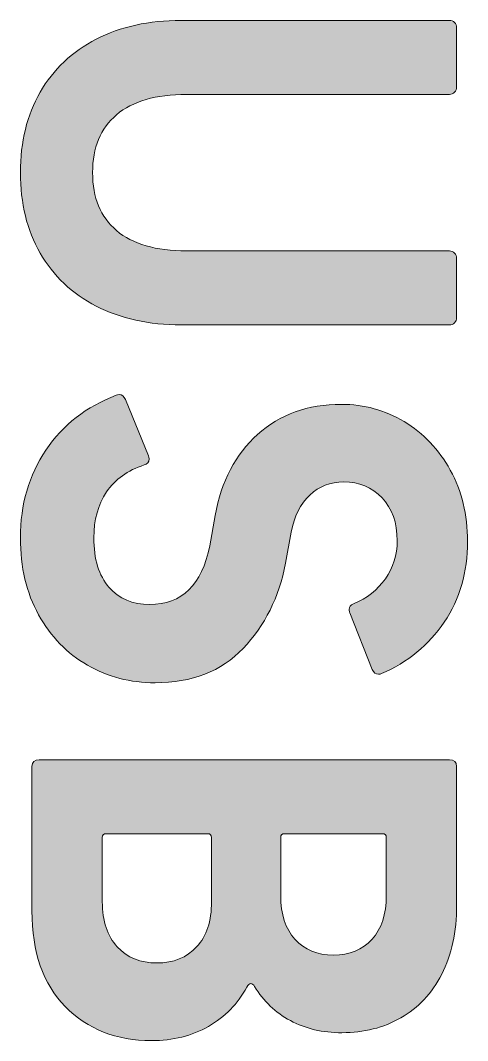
# Model space of a CAD drawing. Header units: millimetres. Extents: x 88.3 to 184.3, y 66.7 to 161.2.
# Drawn here: x 118.86 to 121.46, y 134.12 to 140.05 of the extents above; entities that cross this region are included whole.
import ezdxf

# ---------------------------------------------------------------- set-up
doc = ezdxf.new("R2010")
doc.units = ezdxf.units.MM
doc.header["$MEASUREMENT"] = 0
doc.layers.add('Font Engravings', color=7, linetype='Continuous', lineweight=0)

# ---------------------------------------------------------------- blocks, each defined once
blk = doc.blocks.new('Block_2')
at = {"layer": 'Font Engravings', "true_color": 0x000000, "transparency": 33554687}
h = blk.add_hatch(color=18, dxfattribs=at)
h.dxf.hatch_style = 2
edge = h.paths.add_edge_path()
edge.add_spline(control_points=[(118.9753, 139.633), (119.0518, 139.766), (119.1607, 139.8688), (119.3018, 139.9417), (119.4428, 140.0147), (119.6075, 140.0511), (119.7956, 140.0511), (119.7956, 140.0511), (121.3549, 140.0511), (121.3549, 140.0511), (121.3666, 140.0511), (121.3766, 140.0469), (121.3848, 140.0387), (121.3931, 140.0306), (121.3972, 140.0206), (121.3972, 140.0087), (121.3972, 140.0087), (121.3972, 139.663), (121.3972, 139.663), (121.3972, 139.6513), (121.3931, 139.6413), (121.3848, 139.633), (121.3766, 139.6247), (121.3666, 139.6206), (121.3549, 139.6206), (121.3549, 139.6206), (119.8273, 139.6206), (119.8273, 139.6206), (119.6487, 139.6206), (119.5128, 139.5813), (119.4199, 139.5024), (119.3269, 139.4237), (119.2806, 139.3114), (119.2806, 139.1657), (119.2806, 139.0198), (119.3269, 138.9075), (119.4199, 138.8287), (119.5128, 138.7498), (119.6487, 138.7106), (119.8273, 138.7106), (119.8273, 138.7106), (121.3549, 138.7106), (121.3549, 138.7106), (121.3666, 138.7106), (121.3766, 138.7064), (121.3848, 138.6982), (121.3931, 138.6899), (121.3972, 138.6799), (121.3972, 138.6682), (121.3972, 138.6682), (121.3972, 138.3225), (121.3972, 138.3225), (121.3972, 138.3108), (121.3931, 138.3008), (121.3848, 138.2925), (121.3766, 138.2842), (121.3666, 138.2801), (121.3549, 138.2801), (121.3549, 138.2801), (119.7956, 138.2801), (119.7956, 138.2801), (119.6075, 138.2801), (119.4428, 138.3166), (119.3018, 138.3895), (119.1607, 138.4623), (119.0518, 138.5654), (118.9753, 138.6982), (118.899, 138.831), (118.8608, 138.9869), (118.8608, 139.1657), (118.8608, 139.3443), (118.899, 139.5002), (118.9753, 139.633)], knot_values=[0, 0, 0, 0, 1, 1, 1, 2, 2, 2, 3, 3, 3, 4, 4, 4, 5, 5, 5, 6, 6, 6, 7, 7, 7, 8, 8, 8, 9, 9, 9, 10, 10, 10, 11, 11, 11, 12, 12, 12, 13, 13, 13, 14, 14, 14, 15, 15, 15, 16, 16, 16, 17, 17, 17, 18, 18, 18, 19, 19, 19, 20, 20, 20, 21, 21, 21, 22, 22, 22, 23, 23, 23, 24, 24, 24, 24], degree=3, periodic=0)
h = blk.add_hatch(color=18, dxfattribs=at)
h.dxf.hatch_style = 2
edge = h.paths.add_edge_path()
edge.add_spline(control_points=[(119.0089, 137.5516), (119.1076, 137.6986), (119.2441, 137.805), (119.4182, 137.8708), (119.4229, 137.8732), (119.4287, 137.8744), (119.4358, 137.8744), (119.4521, 137.8744), (119.464, 137.865), (119.4711, 137.8462), (119.4711, 137.8462), (119.6051, 137.518), (119.6051, 137.518), (119.6075, 137.5134), (119.6087, 137.5075), (119.6087, 137.5005), (119.6087, 137.4817), (119.5992, 137.47), (119.5805, 137.4652), (119.484, 137.4347), (119.4111, 137.3823), (119.3617, 137.3082), (119.3123, 137.2342), (119.2876, 137.1453), (119.2876, 137.0418), (119.2876, 136.9172), (119.3171, 136.8213), (119.3758, 136.7543), (119.4346, 136.6873), (119.5135, 136.6538), (119.6122, 136.6538), (119.8003, 136.6538), (119.9167, 136.7679), (119.9615, 136.9959), (119.9615, 136.9959), (119.9932, 137.1723), (119.9932, 137.1723), (120.0285, 137.3699), (120.1108, 137.5268), (120.2402, 137.6433), (120.3694, 137.7597), (120.5317, 137.8179), (120.727, 137.8179), (120.8586, 137.8179), (120.9804, 137.7845), (121.092, 137.7173), (121.2038, 137.6503), (121.2932, 137.5563), (121.3602, 137.4352), (121.4272, 137.3141), (121.4608, 137.176), (121.4608, 137.0207), (121.4608, 136.8419), (121.4155, 136.6855), (121.3249, 136.5515), (121.2343, 136.4175), (121.1127, 136.3174), (120.9597, 136.2516), (120.9551, 136.2494), (120.9492, 136.248), (120.9421, 136.248), (120.9256, 136.248), (120.9139, 136.2575), (120.9068, 136.2763), (120.9068, 136.2763), (120.7764, 136.6044), (120.7764, 136.6044), (120.774, 136.6091), (120.7728, 136.6161), (120.7728, 136.6256), (120.7728, 136.6397), (120.7811, 136.6502), (120.7975, 136.6573), (120.8751, 136.6904), (120.9368, 136.7391), (120.9828, 136.8037), (121.0286, 136.8685), (121.0515, 136.9419), (121.0515, 137.0242), (121.0515, 137.13), (121.0221, 137.2135), (120.9633, 137.2747), (120.9046, 137.3358), (120.8304, 137.3665), (120.7411, 137.3665), (120.6634, 137.3665), (120.5976, 137.3411), (120.5435, 137.2905), (120.4895, 137.24), (120.4529, 137.1677), (120.4342, 137.0736), (120.4342, 137.0736), (120.4025, 136.8936), (120.4025, 136.8936), (120.3647, 136.696), (120.2824, 136.5309), (120.1555, 136.398), (120.0285, 136.2652), (119.858, 136.1987), (119.6439, 136.1987), (119.5004, 136.1987), (119.3693, 136.2329), (119.2506, 136.3011), (119.1317, 136.3693), (119.0372, 136.4668), (118.9666, 136.5939), (118.8961, 136.7209), (118.8608, 136.8702), (118.8608, 137.0418), (118.8608, 137.2347), (118.9102, 137.4047), (119.0089, 137.5516)], knot_values=[0, 0, 0, 0, 1, 1, 1, 2, 2, 2, 3, 3, 3, 4, 4, 4, 5, 5, 5, 6, 6, 6, 7, 7, 7, 8, 8, 8, 9, 9, 9, 10, 10, 10, 11, 11, 11, 12, 12, 12, 13, 13, 13, 14, 14, 14, 15, 15, 15, 16, 16, 16, 17, 17, 17, 18, 18, 18, 19, 19, 19, 20, 20, 20, 21, 21, 21, 22, 22, 22, 23, 23, 23, 24, 24, 24, 25, 25, 25, 26, 26, 26, 27, 27, 27, 28, 28, 28, 29, 29, 29, 30, 30, 30, 31, 31, 31, 32, 32, 32, 33, 33, 33, 34, 34, 34, 35, 35, 35, 36, 36, 36, 37, 37, 37, 37], degree=3, periodic=0)
h = blk.add_hatch(color=18, dxfattribs=at)
h.dxf.hatch_style = 2
edge = h.paths.add_edge_path()
edge.add_spline(control_points=[(120.9668, 135.3204), (120.9668, 135.3204), (120.3954, 135.3204), (120.3954, 135.3204), (120.3813, 135.3204), (120.3742, 135.3134), (120.3742, 135.2992), (120.3742, 135.2992), (120.3742, 134.9606), (120.3742, 134.9606), (120.3742, 134.8524), (120.4018, 134.7677), (120.4571, 134.7065), (120.5124, 134.6454), (120.587, 134.6149), (120.6812, 134.6149), (120.7751, 134.6149), (120.8498, 134.6454), (120.9051, 134.7065), (120.9604, 134.7677), (120.988, 134.8524), (120.988, 134.9606), (120.988, 134.9606), (120.988, 135.2992), (120.988, 135.2992), (120.988, 135.3134), (120.9809, 135.3204), (120.9668, 135.3204)], knot_values=[0, 0, 0, 0, 1, 1, 1, 2, 2, 2, 3, 3, 3, 4, 4, 4, 5, 5, 5, 6, 6, 6, 7, 7, 7, 8, 8, 8, 9, 9, 9, 9], degree=3, periodic=0)
edge = h.paths.add_edge_path()
edge.add_spline(control_points=[(119.9508, 135.3204), (119.9508, 135.3204), (119.3583, 135.3204), (119.3583, 135.3204), (119.3441, 135.3204), (119.3371, 135.3134), (119.3371, 135.2992), (119.3371, 135.2992), (119.3371, 134.9253), (119.3371, 134.9253), (119.3371, 134.8123), (119.3658, 134.7248), (119.4234, 134.6624), (119.4811, 134.6001), (119.5581, 134.5689), (119.6545, 134.5689), (119.751, 134.5689), (119.828, 134.6001), (119.8855, 134.6624), (119.9432, 134.7248), (119.972, 134.8123), (119.972, 134.9253), (119.972, 134.9253), (119.972, 135.2992), (119.972, 135.2992), (119.972, 135.3134), (119.9649, 135.3204), (119.9508, 135.3204)], knot_values=[0, 0, 0, 0, 1, 1, 1, 2, 2, 2, 3, 3, 3, 4, 4, 4, 5, 5, 5, 6, 6, 6, 7, 7, 7, 8, 8, 8, 9, 9, 9, 9], degree=3, periodic=0)
edge = h.paths.add_edge_path()
edge.add_spline(control_points=[(121.3108, 134.5036), (121.2532, 134.392), (121.1738, 134.3074), (121.0727, 134.2497), (120.9716, 134.1922), (120.8576, 134.1632), (120.7304, 134.1632), (120.6176, 134.1632), (120.5175, 134.1868), (120.4305, 134.2338), (120.3436, 134.2809), (120.2741, 134.3467), (120.2225, 134.4314), (120.2154, 134.4431), (120.2083, 134.449), (120.2013, 134.449), (120.192, 134.449), (120.1837, 134.4419), (120.1766, 134.4278), (120.1248, 134.3313), (120.0507, 134.2555), (119.9544, 134.2002), (119.858, 134.1451), (119.7474, 134.1174), (119.6228, 134.1174), (119.4182, 134.1174), (119.2511, 134.1832), (119.1218, 134.315), (118.9924, 134.4467), (118.9278, 134.6324), (118.9278, 134.8724), (118.9278, 134.8724), (118.9278, 135.712), (118.9278, 135.712), (118.9278, 135.7378), (118.9419, 135.7507), (118.9702, 135.7507), (118.9702, 135.7507), (121.3549, 135.7507), (121.3549, 135.7507), (121.3831, 135.7507), (121.3972, 135.7378), (121.3972, 135.712), (121.3972, 135.712), (121.3972, 134.9041), (121.3972, 134.9041), (121.3972, 134.7489), (121.3685, 134.6154), (121.3108, 134.5036)], knot_values=[0, 0, 0, 0, 1, 1, 1, 2, 2, 2, 3, 3, 3, 4, 4, 4, 5, 5, 5, 6, 6, 6, 7, 7, 7, 8, 8, 8, 9, 9, 9, 10, 10, 10, 11, 11, 11, 12, 12, 12, 13, 13, 13, 14, 14, 14, 15, 15, 15, 16, 16, 16, 16], degree=3, periodic=0)
at = {"layer": 'Font Engravings'}
for points, knots in [([(118.9753, 139.633), (119.0518, 139.766), (119.1607, 139.8688), (119.3018, 139.9417), (119.4428, 140.0147), (119.6075, 140.0511), (119.7956, 140.0511), (119.7956, 140.0511), (121.3549, 140.0511), (121.3549, 140.0511), (121.3666, 140.0511), (121.3766, 140.0469), (121.3848, 140.0387), (121.3931, 140.0306), (121.3972, 140.0206), (121.3972, 140.0087), (121.3972, 140.0087), (121.3972, 139.663), (121.3972, 139.663), (121.3972, 139.6513), (121.3931, 139.6413), (121.3848, 139.633), (121.3766, 139.6247), (121.3666, 139.6206), (121.3549, 139.6206), (121.3549, 139.6206), (119.8273, 139.6206), (119.8273, 139.6206), (119.6487, 139.6206), (119.5128, 139.5813), (119.4199, 139.5024), (119.3269, 139.4237), (119.2806, 139.3114), (119.2806, 139.1657), (119.2806, 139.0198), (119.3269, 138.9075), (119.4199, 138.8287), (119.5128, 138.7498), (119.6487, 138.7106), (119.8273, 138.7106), (119.8273, 138.7106), (121.3549, 138.7106), (121.3549, 138.7106), (121.3666, 138.7106), (121.3766, 138.7064), (121.3848, 138.6982), (121.3931, 138.6899), (121.3972, 138.6799), (121.3972, 138.6682), (121.3972, 138.6682), (121.3972, 138.3225), (121.3972, 138.3225), (121.3972, 138.3108), (121.3931, 138.3008), (121.3848, 138.2925), (121.3766, 138.2842), (121.3666, 138.2801), (121.3549, 138.2801), (121.3549, 138.2801), (119.7956, 138.2801), (119.7956, 138.2801), (119.6075, 138.2801), (119.4428, 138.3166), (119.3018, 138.3895), (119.1607, 138.4623), (119.0518, 138.5654), (118.9753, 138.6982), (118.899, 138.831), (118.8608, 138.9869), (118.8608, 139.1657), (118.8608, 139.3443), (118.899, 139.5002), (118.9753, 139.633)], [0, 0, 0, 0, 1, 1, 1, 2, 2, 2, 3, 3, 3, 4, 4, 4, 5, 5, 5, 6, 6, 6, 7, 7, 7, 8, 8, 8, 9, 9, 9, 10, 10, 10, 11, 11, 11, 12, 12, 12, 13, 13, 13, 14, 14, 14, 15, 15, 15, 16, 16, 16, 17, 17, 17, 18, 18, 18, 19, 19, 19, 20, 20, 20, 21, 21, 21, 22, 22, 22, 23, 23, 23, 24, 24, 24, 24]), ([(119.0089, 137.5516), (119.1076, 137.6986), (119.2441, 137.805), (119.4182, 137.8708), (119.4229, 137.8732), (119.4287, 137.8744), (119.4358, 137.8744), (119.4521, 137.8744), (119.464, 137.865), (119.4711, 137.8462), (119.4711, 137.8462), (119.6051, 137.518), (119.6051, 137.518), (119.6075, 137.5134), (119.6087, 137.5075), (119.6087, 137.5005), (119.6087, 137.4817), (119.5992, 137.47), (119.5805, 137.4652), (119.484, 137.4347), (119.4111, 137.3823), (119.3617, 137.3082), (119.3123, 137.2342), (119.2876, 137.1453), (119.2876, 137.0418), (119.2876, 136.9172), (119.3171, 136.8213), (119.3758, 136.7543), (119.4346, 136.6873), (119.5135, 136.6538), (119.6122, 136.6538), (119.8003, 136.6538), (119.9167, 136.7679), (119.9615, 136.9959), (119.9615, 136.9959), (119.9932, 137.1723), (119.9932, 137.1723), (120.0285, 137.3699), (120.1108, 137.5268), (120.2402, 137.6433), (120.3694, 137.7597), (120.5317, 137.8179), (120.727, 137.8179), (120.8586, 137.8179), (120.9804, 137.7845), (121.092, 137.7173), (121.2038, 137.6503), (121.2932, 137.5563), (121.3602, 137.4352), (121.4272, 137.3141), (121.4608, 137.176), (121.4608, 137.0207), (121.4608, 136.8419), (121.4155, 136.6855), (121.3249, 136.5515), (121.2343, 136.4175), (121.1127, 136.3174), (120.9597, 136.2516), (120.9551, 136.2494), (120.9492, 136.248), (120.9421, 136.248), (120.9256, 136.248), (120.9139, 136.2575), (120.9068, 136.2763), (120.9068, 136.2763), (120.7764, 136.6044), (120.7764, 136.6044), (120.774, 136.6091), (120.7728, 136.6161), (120.7728, 136.6256), (120.7728, 136.6397), (120.7811, 136.6502), (120.7975, 136.6573), (120.8751, 136.6904), (120.9368, 136.7391), (120.9828, 136.8037), (121.0286, 136.8685), (121.0515, 136.9419), (121.0515, 137.0242), (121.0515, 137.13), (121.0221, 137.2135), (120.9633, 137.2747), (120.9046, 137.3358), (120.8304, 137.3665), (120.7411, 137.3665), (120.6634, 137.3665), (120.5976, 137.3411), (120.5435, 137.2905), (120.4895, 137.24), (120.4529, 137.1677), (120.4342, 137.0736), (120.4342, 137.0736), (120.4025, 136.8936), (120.4025, 136.8936), (120.3647, 136.696), (120.2824, 136.5309), (120.1555, 136.398), (120.0285, 136.2652), (119.858, 136.1987), (119.6439, 136.1987), (119.5004, 136.1987), (119.3693, 136.2329), (119.2506, 136.3011), (119.1317, 136.3693), (119.0372, 136.4668), (118.9666, 136.5939), (118.8961, 136.7209), (118.8608, 136.8702), (118.8608, 137.0418), (118.8608, 137.2347), (118.9102, 137.4047), (119.0089, 137.5516)], [0, 0, 0, 0, 1, 1, 1, 2, 2, 2, 3, 3, 3, 4, 4, 4, 5, 5, 5, 6, 6, 6, 7, 7, 7, 8, 8, 8, 9, 9, 9, 10, 10, 10, 11, 11, 11, 12, 12, 12, 13, 13, 13, 14, 14, 14, 15, 15, 15, 16, 16, 16, 17, 17, 17, 18, 18, 18, 19, 19, 19, 20, 20, 20, 21, 21, 21, 22, 22, 22, 23, 23, 23, 24, 24, 24, 25, 25, 25, 26, 26, 26, 27, 27, 27, 28, 28, 28, 29, 29, 29, 30, 30, 30, 31, 31, 31, 32, 32, 32, 33, 33, 33, 34, 34, 34, 35, 35, 35, 36, 36, 36, 37, 37, 37, 37]), ([(121.3108, 134.5036), (121.2532, 134.392), (121.1738, 134.3074), (121.0727, 134.2497), (120.9716, 134.1922), (120.8576, 134.1632), (120.7304, 134.1632), (120.6176, 134.1632), (120.5175, 134.1868), (120.4305, 134.2338), (120.3436, 134.2809), (120.2741, 134.3467), (120.2225, 134.4314), (120.2154, 134.4431), (120.2083, 134.449), (120.2013, 134.449), (120.192, 134.449), (120.1837, 134.4419), (120.1766, 134.4278), (120.1248, 134.3313), (120.0507, 134.2555), (119.9544, 134.2002), (119.858, 134.1451), (119.7474, 134.1174), (119.6228, 134.1174), (119.4182, 134.1174), (119.2511, 134.1832), (119.1218, 134.315), (118.9924, 134.4467), (118.9278, 134.6324), (118.9278, 134.8724), (118.9278, 134.8724), (118.9278, 135.712), (118.9278, 135.712), (118.9278, 135.7378), (118.9419, 135.7507), (118.9702, 135.7507), (118.9702, 135.7507), (121.3549, 135.7507), (121.3549, 135.7507), (121.3831, 135.7507), (121.3972, 135.7378), (121.3972, 135.712), (121.3972, 135.712), (121.3972, 134.9041), (121.3972, 134.9041), (121.3972, 134.7489), (121.3685, 134.6154), (121.3108, 134.5036)], [0, 0, 0, 0, 1, 1, 1, 2, 2, 2, 3, 3, 3, 4, 4, 4, 5, 5, 5, 6, 6, 6, 7, 7, 7, 8, 8, 8, 9, 9, 9, 10, 10, 10, 11, 11, 11, 12, 12, 12, 13, 13, 13, 14, 14, 14, 15, 15, 15, 16, 16, 16, 16]), ([(119.9508, 135.3204), (119.9508, 135.3204), (119.3583, 135.3204), (119.3583, 135.3204), (119.3441, 135.3204), (119.3371, 135.3134), (119.3371, 135.2992), (119.3371, 135.2992), (119.3371, 134.9253), (119.3371, 134.9253), (119.3371, 134.8123), (119.3658, 134.7248), (119.4234, 134.6624), (119.4811, 134.6001), (119.5581, 134.5689), (119.6545, 134.5689), (119.751, 134.5689), (119.828, 134.6001), (119.8855, 134.6624), (119.9432, 134.7248), (119.972, 134.8123), (119.972, 134.9253), (119.972, 134.9253), (119.972, 135.2992), (119.972, 135.2992), (119.972, 135.3134), (119.9649, 135.3204), (119.9508, 135.3204)], [0, 0, 0, 0, 1, 1, 1, 2, 2, 2, 3, 3, 3, 4, 4, 4, 5, 5, 5, 6, 6, 6, 7, 7, 7, 8, 8, 8, 9, 9, 9, 9]), ([(120.9668, 135.3204), (120.9668, 135.3204), (120.3954, 135.3204), (120.3954, 135.3204), (120.3813, 135.3204), (120.3742, 135.3134), (120.3742, 135.2992), (120.3742, 135.2992), (120.3742, 134.9606), (120.3742, 134.9606), (120.3742, 134.8524), (120.4018, 134.7677), (120.4571, 134.7065), (120.5124, 134.6454), (120.587, 134.6149), (120.6812, 134.6149), (120.7751, 134.6149), (120.8498, 134.6454), (120.9051, 134.7065), (120.9604, 134.7677), (120.988, 134.8524), (120.988, 134.9606), (120.988, 134.9606), (120.988, 135.2992), (120.988, 135.2992), (120.988, 135.3134), (120.9809, 135.3204), (120.9668, 135.3204)], [0, 0, 0, 0, 1, 1, 1, 2, 2, 2, 3, 3, 3, 4, 4, 4, 5, 5, 5, 6, 6, 6, 7, 7, 7, 8, 8, 8, 9, 9, 9, 9])]:
    blk.add_open_spline(points, degree=3, knots=knots, dxfattribs=at)

msp = doc.modelspace()

# ---------------------------------------------------------------- block references
at = {"layer": 'Font Engravings'}
msp.add_blockref('Block_2', (0, 0), dxfattribs=at)

doc.saveas('drawing.dxf')
